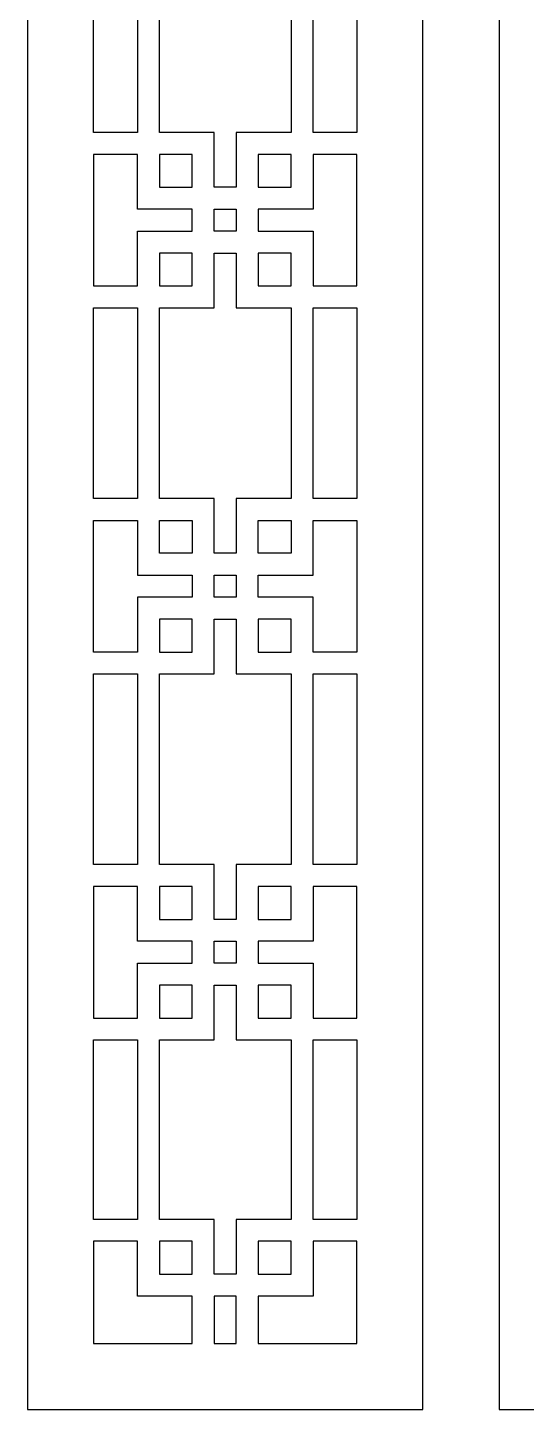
# Model space of a CAD drawing. Header units: centimetres. Extents: x 17.3 to 27.5, y -9.5 to 9.5.
# Drawn here: x 17.26 to 20.69, y -9.5 to 0 of the extents above; entities that cross this region are included whole.
import ezdxf

# ---------------------------------------------------------------- set-up
doc = ezdxf.new("R2010")
doc.units = ezdxf.units.CM
doc.header["$MEASUREMENT"] = 0
doc.layers.add('layer 1', color=7, linetype='Continuous')

msp = doc.modelspace()

# ---------------------------------------------------------------- linework, layer by layer
at = {"layer": 'layer 1', "color": 250}
for points, knots in [([(17.26213, -9.50001), (17.26213, -9.50001), (17.26213, 9.49998), (17.26213, 9.49998), (17.26213, 9.49998), (17.26213, 9.49998), (19.97637, 9.49998), (19.97637, 9.49998), (19.97637, 9.49998), (19.97637, 9.49998), (19.97637, -9.50001), (19.97637, -9.50001), (19.97637, -9.50001), (19.97637, -9.50001), (17.26213, -9.50001), (17.26213, -9.50001)], [0, 0, 0, 0, 0.2, 0.2, 0.2, 0.2, 0.4, 0.4, 0.4, 0.4, 0.6, 0.6, 0.6, 0.6, 1, 1, 1, 1]), ([(20.50001, 9.49999), (20.50001, 9.49999), (20.50001, 9.49999), (20.50001, 9.49999), (20.50001, 9.49999), (20.50001, 9.49999), (27.5, 9.49999), (27.5, 9.49999), (27.5, 9.49999), (27.5, 9.49999), (27.5, -9.50001), (27.5, -9.50001), (27.5, -9.50001), (27.5, -9.50001), (20.50001, -9.50001), (20.50001, -9.50001), (20.50001, -9.50001), (20.50001, -9.50001), (20.50001, 9.49999), (20.50001, 9.49999)], [0, 0, 0, 0, 0.1666667, 0.1666667, 0.1666667, 0.1666667, 0.3333333, 0.3333333, 0.3333333, 0.3333333, 0.5, 0.5, 0.5, 0.5, 0.6666667, 0.6666667, 0.6666667, 0.6666667, 1, 1, 1, 1]), ([(18.54384, 0.58997), (18.54384, 0.58997), (18.54384, 0.58997), (18.54384, 0.58997), (18.54384, 0.58997), (18.54384, 0.58997), (18.16685, 0.58997), (18.16685, 0.58997), (18.16685, 0.58997), (18.16685, 0.58997), (18.16685, -0.72053), (18.16685, -0.72053), (18.16685, -0.72053), (18.16685, -0.72053), (18.54384, -0.72053), (18.54384, -0.72053), (18.54384, -0.72053), (18.54384, -0.72053), (18.54384, -1.0975), (18.54384, -1.0975), (18.54384, -1.0975), (18.54384, -1.0975), (18.69464, -1.0975), (18.69464, -1.0975), (18.69464, -1.0975), (18.69464, -1.0975), (18.69464, -0.72053), (18.69464, -0.72053), (18.69464, -0.72053), (18.69464, -0.72053), (19.0716, -0.72053), (19.0716, -0.72053), (19.0716, -0.72053), (19.0716, -0.72053), (19.0716, 0.58997), (19.0716, 0.58997), (19.0716, 0.58997), (19.0716, 0.58997), (18.69464, 0.58997), (18.69464, 0.58997), (18.69464, 0.58997), (18.69464, 0.58997), (18.69464, 0.96694), (18.69464, 0.96694), (18.69464, 0.96694), (18.69464, 0.96694), (18.54384, 0.96694), (18.54384, 0.96694), (18.54384, 0.96694), (18.54384, 0.96694), (18.54384, 0.58997), (18.54384, 0.58997)], [0, 0, 0, 0, 0.0714286, 0.0714286, 0.0714286, 0.0714286, 0.1428571, 0.1428571, 0.1428571, 0.1428571, 0.2142857, 0.2142857, 0.2142857, 0.2142857, 0.2857143, 0.2857143, 0.2857143, 0.2857143, 0.3571429, 0.3571429, 0.3571429, 0.3571429, 0.4285714, 0.4285714, 0.4285714, 0.4285714, 0.5, 0.5, 0.5, 0.5, 0.5714286, 0.5714286, 0.5714286, 0.5714286, 0.6428571, 0.6428571, 0.6428571, 0.6428571, 0.7142857, 0.7142857, 0.7142857, 0.7142857, 0.7857143, 0.7857143, 0.7857143, 0.7857143, 0.8571429, 0.8571429, 0.8571429, 0.8571429, 1, 1, 1, 1]), ([(17.71447, -0.72053), (17.71447, -0.72053), (17.71447, -0.72053), (17.71447, -0.72053), (17.71447, -0.72053), (17.71447, -0.72053), (18.01607, -0.72053), (18.01607, -0.72053), (18.01607, -0.72053), (18.01607, -0.72053), (18.01607, 0.58997), (18.01607, 0.58997), (18.01607, 0.58997), (18.01607, 0.58997), (17.71447, 0.58997), (17.71447, 0.58997), (17.71447, 0.58997), (17.71447, 0.58997), (17.71447, -0.72053), (17.71447, -0.72053)], [0, 0, 0, 0, 0.1666667, 0.1666667, 0.1666667, 0.1666667, 0.3333333, 0.3333333, 0.3333333, 0.3333333, 0.5, 0.5, 0.5, 0.5, 0.6666667, 0.6666667, 0.6666667, 0.6666667, 1, 1, 1, 1]), ([(19.52401, 0.58997), (19.52401, 0.58997), (19.52401, 0.58997), (19.52401, 0.58997), (19.52401, 0.58997), (19.52401, 0.58997), (19.22241, 0.58997), (19.22241, 0.58997), (19.22241, 0.58997), (19.22241, 0.58997), (19.22241, -0.72053), (19.22241, -0.72053), (19.22241, -0.72053), (19.22241, -0.72053), (19.52401, -0.72053), (19.52401, -0.72053), (19.52401, -0.72053), (19.52401, -0.72053), (19.52401, 0.58997), (19.52401, 0.58997)], [0, 0, 0, 0, 0.1666667, 0.1666667, 0.1666667, 0.1666667, 0.3333333, 0.3333333, 0.3333333, 0.3333333, 0.5, 0.5, 0.5, 0.5, 0.6666667, 0.6666667, 0.6666667, 0.6666667, 1, 1, 1, 1]), ([(18.01607, -1.77603), (18.01607, -1.77603), (18.01607, -1.77603), (18.01607, -1.77603), (18.01607, -1.77603), (18.01607, -1.77603), (17.71447, -1.77603), (17.71447, -1.77603), (17.71447, -1.77603), (17.71447, -1.77603), (17.71447, -0.87132), (17.71447, -0.87132), (17.71447, -0.87132), (17.71447, -0.87132), (18.01607, -0.87132), (18.01607, -0.87132), (18.01607, -0.87132), (18.01607, -0.87132), (18.01607, -1.24828), (18.01607, -1.24828), (18.01607, -1.24828), (18.01607, -1.24828), (18.39303, -1.24828), (18.39303, -1.24828), (18.39303, -1.24828), (18.39303, -1.24828), (18.39303, -1.39907), (18.39303, -1.39907), (18.39303, -1.39907), (18.39303, -1.39907), (18.01607, -1.39907), (18.01607, -1.39907), (18.01607, -1.39907), (18.01607, -1.39907), (18.01607, -1.77603), (18.01607, -1.77603)], [0, 0, 0, 0, 0.1, 0.1, 0.1, 0.1, 0.2, 0.2, 0.2, 0.2, 0.3, 0.3, 0.3, 0.3, 0.4, 0.4, 0.4, 0.4, 0.5, 0.5, 0.5, 0.5, 0.6, 0.6, 0.6, 0.6, 0.7, 0.7, 0.7, 0.7, 0.8, 0.8, 0.8, 0.8, 1, 1, 1, 1]), ([(18.16685, -0.87132), (18.16685, -0.87132), (18.16685, -0.87132), (18.16685, -0.87132), (18.16685, -0.87132), (18.16685, -0.87132), (18.39303, -0.87132), (18.39303, -0.87132), (18.39303, -0.87132), (18.39303, -0.87132), (18.39303, -1.0975), (18.39303, -1.0975), (18.39303, -1.0975), (18.39303, -1.0975), (18.16685, -1.0975), (18.16685, -1.0975), (18.16685, -1.0975), (18.16685, -1.0975), (18.16685, -0.87132), (18.16685, -0.87132)], [0, 0, 0, 0, 0.1666667, 0.1666667, 0.1666667, 0.1666667, 0.3333333, 0.3333333, 0.3333333, 0.3333333, 0.5, 0.5, 0.5, 0.5, 0.6666667, 0.6666667, 0.6666667, 0.6666667, 1, 1, 1, 1]), ([(19.52401, -1.77603), (19.52401, -1.77603), (19.52401, -1.77603), (19.52401, -1.77603), (19.52401, -1.77603), (19.52401, -1.77603), (19.22241, -1.77603), (19.22241, -1.77603), (19.22241, -1.77603), (19.22241, -1.77603), (19.22241, -1.39907), (19.22241, -1.39907), (19.22241, -1.39907), (19.22241, -1.39907), (18.84544, -1.39907), (18.84544, -1.39907), (18.84544, -1.39907), (18.84544, -1.39907), (18.84544, -1.24828), (18.84544, -1.24828), (18.84544, -1.24828), (18.84544, -1.24828), (19.22241, -1.24828), (19.22241, -1.24828), (19.22241, -1.24828), (19.22241, -1.24828), (19.22241, -0.87132), (19.22241, -0.87132), (19.22241, -0.87132), (19.22241, -0.87132), (19.52401, -0.87132), (19.52401, -0.87132), (19.52401, -0.87132), (19.52401, -0.87132), (19.52401, -1.77603), (19.52401, -1.77603)], [0, 0, 0, 0, 0.1, 0.1, 0.1, 0.1, 0.2, 0.2, 0.2, 0.2, 0.3, 0.3, 0.3, 0.3, 0.4, 0.4, 0.4, 0.4, 0.5, 0.5, 0.5, 0.5, 0.6, 0.6, 0.6, 0.6, 0.7, 0.7, 0.7, 0.7, 0.8, 0.8, 0.8, 0.8, 1, 1, 1, 1]), ([(18.84544, -1.0975), (18.84544, -1.0975), (18.84544, -1.0975), (18.84544, -1.0975), (18.84544, -1.0975), (18.84544, -1.0975), (18.84544, -0.87132), (18.84544, -0.87132), (18.84544, -0.87132), (18.84544, -0.87132), (19.0716, -0.87132), (19.0716, -0.87132), (19.0716, -0.87132), (19.0716, -0.87132), (19.0716, -1.0975), (19.0716, -1.0975), (19.0716, -1.0975), (19.0716, -1.0975), (18.84544, -1.0975), (18.84544, -1.0975)], [0, 0, 0, 0, 0.1666667, 0.1666667, 0.1666667, 0.1666667, 0.3333333, 0.3333333, 0.3333333, 0.3333333, 0.5, 0.5, 0.5, 0.5, 0.6666667, 0.6666667, 0.6666667, 0.6666667, 1, 1, 1, 1]), ([(18.54384, -1.24828), (18.54384, -1.24828), (18.54384, -1.24828), (18.54384, -1.24828), (18.54384, -1.24828), (18.54384, -1.24828), (18.54384, -1.39907), (18.54384, -1.39907), (18.54384, -1.39907), (18.54384, -1.39907), (18.69464, -1.39907), (18.69464, -1.39907), (18.69464, -1.39907), (18.69464, -1.39907), (18.69464, -1.24828), (18.69464, -1.24828), (18.69464, -1.24828), (18.69464, -1.24828), (18.54384, -1.24828), (18.54384, -1.24828)], [0, 0, 0, 0, 0.1666667, 0.1666667, 0.1666667, 0.1666667, 0.3333333, 0.3333333, 0.3333333, 0.3333333, 0.5, 0.5, 0.5, 0.5, 0.6666667, 0.6666667, 0.6666667, 0.6666667, 1, 1, 1, 1]), ([(18.39303, -1.77603), (18.39303, -1.77603), (18.39303, -1.77603), (18.39303, -1.77603), (18.39303, -1.77603), (18.39303, -1.77603), (18.16685, -1.77603), (18.16685, -1.77603), (18.16685, -1.77603), (18.16685, -1.77603), (18.16685, -1.54985), (18.16685, -1.54985), (18.16685, -1.54985), (18.16685, -1.54985), (18.39303, -1.54985), (18.39303, -1.54985), (18.39303, -1.54985), (18.39303, -1.54985), (18.39303, -1.77603), (18.39303, -1.77603)], [0, 0, 0, 0, 0.1666667, 0.1666667, 0.1666667, 0.1666667, 0.3333333, 0.3333333, 0.3333333, 0.3333333, 0.5, 0.5, 0.5, 0.5, 0.6666667, 0.6666667, 0.6666667, 0.6666667, 1, 1, 1, 1]), ([(18.54384, -1.92683), (18.54384, -1.92683), (18.54384, -1.92683), (18.54384, -1.92683), (18.54384, -1.92683), (18.54384, -1.92683), (18.16685, -1.92683), (18.16685, -1.92683), (18.16685, -1.92683), (18.16685, -1.92683), (18.16685, -3.23732), (18.16685, -3.23732), (18.16685, -3.23732), (18.16685, -3.23732), (18.54384, -3.23732), (18.54384, -3.23732), (18.54384, -3.23732), (18.54384, -3.23732), (18.54384, -3.61429), (18.54384, -3.61429), (18.54384, -3.61429), (18.54384, -3.61429), (18.69464, -3.61429), (18.69464, -3.61429), (18.69464, -3.61429), (18.69464, -3.61429), (18.69464, -3.23732), (18.69464, -3.23732), (18.69464, -3.23732), (18.69464, -3.23732), (19.0716, -3.23732), (19.0716, -3.23732), (19.0716, -3.23732), (19.0716, -3.23732), (19.0716, -1.92683), (19.0716, -1.92683), (19.0716, -1.92683), (19.0716, -1.92683), (18.69464, -1.92683), (18.69464, -1.92683), (18.69464, -1.92683), (18.69464, -1.92683), (18.69464, -1.54985), (18.69464, -1.54985), (18.69464, -1.54985), (18.69464, -1.54985), (18.54384, -1.54985), (18.54384, -1.54985), (18.54384, -1.54985), (18.54384, -1.54985), (18.54384, -1.92683), (18.54384, -1.92683)], [0, 0, 0, 0, 0.0714286, 0.0714286, 0.0714286, 0.0714286, 0.1428571, 0.1428571, 0.1428571, 0.1428571, 0.2142857, 0.2142857, 0.2142857, 0.2142857, 0.2857143, 0.2857143, 0.2857143, 0.2857143, 0.3571429, 0.3571429, 0.3571429, 0.3571429, 0.4285714, 0.4285714, 0.4285714, 0.4285714, 0.5, 0.5, 0.5, 0.5, 0.5714286, 0.5714286, 0.5714286, 0.5714286, 0.6428571, 0.6428571, 0.6428571, 0.6428571, 0.7142857, 0.7142857, 0.7142857, 0.7142857, 0.7857143, 0.7857143, 0.7857143, 0.7857143, 0.8571429, 0.8571429, 0.8571429, 0.8571429, 1, 1, 1, 1]), ([(19.0716, -1.77603), (19.0716, -1.77603), (19.0716, -1.77603), (19.0716, -1.77603), (19.0716, -1.77603), (19.0716, -1.77603), (18.84544, -1.77603), (18.84544, -1.77603), (18.84544, -1.77603), (18.84544, -1.77603), (18.84544, -1.54985), (18.84544, -1.54985), (18.84544, -1.54985), (18.84544, -1.54985), (19.0716, -1.54985), (19.0716, -1.54985), (19.0716, -1.54985), (19.0716, -1.54985), (19.0716, -1.77603), (19.0716, -1.77603)], [0, 0, 0, 0, 0.1666667, 0.1666667, 0.1666667, 0.1666667, 0.3333333, 0.3333333, 0.3333333, 0.3333333, 0.5, 0.5, 0.5, 0.5, 0.6666667, 0.6666667, 0.6666667, 0.6666667, 1, 1, 1, 1]), ([(17.71447, -3.23732), (17.71447, -3.23732), (17.71447, -3.23732), (17.71447, -3.23732), (17.71447, -3.23732), (17.71447, -3.23732), (18.01607, -3.23732), (18.01607, -3.23732), (18.01607, -3.23732), (18.01607, -3.23732), (18.01607, -1.92683), (18.01607, -1.92683), (18.01607, -1.92683), (18.01607, -1.92683), (17.71447, -1.92683), (17.71447, -1.92683), (17.71447, -1.92683), (17.71447, -1.92683), (17.71447, -3.23732), (17.71447, -3.23732)], [0, 0, 0, 0, 0.1666667, 0.1666667, 0.1666667, 0.1666667, 0.3333333, 0.3333333, 0.3333333, 0.3333333, 0.5, 0.5, 0.5, 0.5, 0.6666667, 0.6666667, 0.6666667, 0.6666667, 1, 1, 1, 1]), ([(19.52401, -1.92683), (19.52401, -1.92683), (19.52401, -1.92683), (19.52401, -1.92683), (19.52401, -1.92683), (19.52401, -1.92683), (19.22241, -1.92683), (19.22241, -1.92683), (19.22241, -1.92683), (19.22241, -1.92683), (19.22241, -3.23732), (19.22241, -3.23732), (19.22241, -3.23732), (19.22241, -3.23732), (19.52401, -3.23732), (19.52401, -3.23732), (19.52401, -3.23732), (19.52401, -3.23732), (19.52401, -1.92683), (19.52401, -1.92683)], [0, 0, 0, 0, 0.1666667, 0.1666667, 0.1666667, 0.1666667, 0.3333333, 0.3333333, 0.3333333, 0.3333333, 0.5, 0.5, 0.5, 0.5, 0.6666667, 0.6666667, 0.6666667, 0.6666667, 1, 1, 1, 1]), ([(18.39303, -3.76509), (18.39303, -3.76509), (18.39303, -3.76509), (18.39303, -3.76509), (18.39303, -3.76509), (18.39303, -3.76509), (18.01607, -3.76509), (18.01607, -3.76509), (18.01607, -3.76509), (18.01607, -3.76509), (18.01607, -3.3881), (18.01607, -3.3881), (18.01607, -3.3881), (18.01607, -3.3881), (17.71447, -3.3881), (17.71447, -3.3881), (17.71447, -3.3881), (17.71447, -3.3881), (17.71447, -4.29283), (17.71447, -4.29283), (17.71447, -4.29283), (17.71447, -4.29283), (18.01607, -4.29283), (18.01607, -4.29283), (18.01607, -4.29283), (18.01607, -4.29283), (18.01607, -3.91587), (18.01607, -3.91587), (18.01607, -3.91587), (18.01607, -3.91587), (18.39303, -3.91587), (18.39303, -3.91587), (18.39303, -3.91587), (18.39303, -3.91587), (18.39303, -3.76509), (18.39303, -3.76509)], [0, 0, 0, 0, 0.1, 0.1, 0.1, 0.1, 0.2, 0.2, 0.2, 0.2, 0.3, 0.3, 0.3, 0.3, 0.4, 0.4, 0.4, 0.4, 0.5, 0.5, 0.5, 0.5, 0.6, 0.6, 0.6, 0.6, 0.7, 0.7, 0.7, 0.7, 0.8, 0.8, 0.8, 0.8, 1, 1, 1, 1]), ([(18.16685, -3.3881), (18.16685, -3.3881), (18.16685, -3.3881), (18.16685, -3.3881), (18.16685, -3.3881), (18.16685, -3.3881), (18.16685, -3.61429), (18.16685, -3.61429), (18.16685, -3.61429), (18.16685, -3.61429), (18.39303, -3.61429), (18.39303, -3.61429), (18.39303, -3.61429), (18.39303, -3.61429), (18.39303, -3.3881), (18.39303, -3.3881), (18.39303, -3.3881), (18.39303, -3.3881), (18.16685, -3.3881), (18.16685, -3.3881)], [0, 0, 0, 0, 0.1666667, 0.1666667, 0.1666667, 0.1666667, 0.3333333, 0.3333333, 0.3333333, 0.3333333, 0.5, 0.5, 0.5, 0.5, 0.6666667, 0.6666667, 0.6666667, 0.6666667, 1, 1, 1, 1]), ([(19.22241, -3.3881), (19.22241, -3.3881), (19.22241, -3.3881), (19.22241, -3.3881), (19.22241, -3.3881), (19.22241, -3.3881), (19.22241, -3.76509), (19.22241, -3.76509), (19.22241, -3.76509), (19.22241, -3.76509), (18.84544, -3.76509), (18.84544, -3.76509), (18.84544, -3.76509), (18.84544, -3.76509), (18.84544, -3.91587), (18.84544, -3.91587), (18.84544, -3.91587), (18.84544, -3.91587), (19.22241, -3.91587), (19.22241, -3.91587), (19.22241, -3.91587), (19.22241, -3.91587), (19.22241, -4.29283), (19.22241, -4.29283), (19.22241, -4.29283), (19.22241, -4.29283), (19.52401, -4.29283), (19.52401, -4.29283), (19.52401, -4.29283), (19.52401, -4.29283), (19.52401, -3.3881), (19.52401, -3.3881), (19.52401, -3.3881), (19.52401, -3.3881), (19.22241, -3.3881), (19.22241, -3.3881)], [0, 0, 0, 0, 0.1, 0.1, 0.1, 0.1, 0.2, 0.2, 0.2, 0.2, 0.3, 0.3, 0.3, 0.3, 0.4, 0.4, 0.4, 0.4, 0.5, 0.5, 0.5, 0.5, 0.6, 0.6, 0.6, 0.6, 0.7, 0.7, 0.7, 0.7, 0.8, 0.8, 0.8, 0.8, 1, 1, 1, 1]), ([(18.84544, -3.61429), (18.84544, -3.61429), (18.84544, -3.61429), (18.84544, -3.61429), (18.84544, -3.61429), (18.84544, -3.61429), (19.0716, -3.61429), (19.0716, -3.61429), (19.0716, -3.61429), (19.0716, -3.61429), (19.0716, -3.3881), (19.0716, -3.3881), (19.0716, -3.3881), (19.0716, -3.3881), (18.84544, -3.3881), (18.84544, -3.3881), (18.84544, -3.3881), (18.84544, -3.3881), (18.84544, -3.61429), (18.84544, -3.61429)], [0, 0, 0, 0, 0.1666667, 0.1666667, 0.1666667, 0.1666667, 0.3333333, 0.3333333, 0.3333333, 0.3333333, 0.5, 0.5, 0.5, 0.5, 0.6666667, 0.6666667, 0.6666667, 0.6666667, 1, 1, 1, 1]), ([(18.69464, -3.76509), (18.69464, -3.76509), (18.69464, -3.76509), (18.69464, -3.76509), (18.69464, -3.76509), (18.69464, -3.76509), (18.54384, -3.76509), (18.54384, -3.76509), (18.54384, -3.76509), (18.54384, -3.76509), (18.54384, -3.91587), (18.54384, -3.91587), (18.54384, -3.91587), (18.54384, -3.91587), (18.69464, -3.91587), (18.69464, -3.91587), (18.69464, -3.91587), (18.69464, -3.91587), (18.69464, -3.76509), (18.69464, -3.76509)], [0, 0, 0, 0, 0.1666667, 0.1666667, 0.1666667, 0.1666667, 0.3333333, 0.3333333, 0.3333333, 0.3333333, 0.5, 0.5, 0.5, 0.5, 0.6666667, 0.6666667, 0.6666667, 0.6666667, 1, 1, 1, 1]), ([(18.39303, -4.29283), (18.39303, -4.29283), (18.39303, -4.29283), (18.39303, -4.29283), (18.39303, -4.29283), (18.39303, -4.29283), (18.16685, -4.29283), (18.16685, -4.29283), (18.16685, -4.29283), (18.16685, -4.29283), (18.16685, -4.06665), (18.16685, -4.06665), (18.16685, -4.06665), (18.16685, -4.06665), (18.39303, -4.06665), (18.39303, -4.06665), (18.39303, -4.06665), (18.39303, -4.06665), (18.39303, -4.29283), (18.39303, -4.29283)], [0, 0, 0, 0, 0.1666667, 0.1666667, 0.1666667, 0.1666667, 0.3333333, 0.3333333, 0.3333333, 0.3333333, 0.5, 0.5, 0.5, 0.5, 0.6666667, 0.6666667, 0.6666667, 0.6666667, 1, 1, 1, 1]), ([(18.54384, -4.44364), (18.54384, -4.44364), (18.54384, -4.44364), (18.54384, -4.44364), (18.54384, -4.44364), (18.54384, -4.44364), (18.16685, -4.44364), (18.16685, -4.44364), (18.16685, -4.44364), (18.16685, -4.44364), (18.16685, -5.75413), (18.16685, -5.75413), (18.16685, -5.75413), (18.16685, -5.75413), (18.54384, -5.75413), (18.54384, -5.75413), (18.54384, -5.75413), (18.54384, -5.75413), (18.54384, -6.13109), (18.54384, -6.13109), (18.54384, -6.13109), (18.54384, -6.13109), (18.69464, -6.13109), (18.69464, -6.13109), (18.69464, -6.13109), (18.69464, -6.13109), (18.69464, -5.75413), (18.69464, -5.75413), (18.69464, -5.75413), (18.69464, -5.75413), (19.0716, -5.75413), (19.0716, -5.75413), (19.0716, -5.75413), (19.0716, -5.75413), (19.0716, -4.44364), (19.0716, -4.44364), (19.0716, -4.44364), (19.0716, -4.44364), (18.69464, -4.44364), (18.69464, -4.44364), (18.69464, -4.44364), (18.69464, -4.44364), (18.69464, -4.06665), (18.69464, -4.06665), (18.69464, -4.06665), (18.69464, -4.06665), (18.54384, -4.06665), (18.54384, -4.06665), (18.54384, -4.06665), (18.54384, -4.06665), (18.54384, -4.44364), (18.54384, -4.44364)], [0, 0, 0, 0, 0.0714286, 0.0714286, 0.0714286, 0.0714286, 0.1428571, 0.1428571, 0.1428571, 0.1428571, 0.2142857, 0.2142857, 0.2142857, 0.2142857, 0.2857143, 0.2857143, 0.2857143, 0.2857143, 0.3571429, 0.3571429, 0.3571429, 0.3571429, 0.4285714, 0.4285714, 0.4285714, 0.4285714, 0.5, 0.5, 0.5, 0.5, 0.5714286, 0.5714286, 0.5714286, 0.5714286, 0.6428571, 0.6428571, 0.6428571, 0.6428571, 0.7142857, 0.7142857, 0.7142857, 0.7142857, 0.7857143, 0.7857143, 0.7857143, 0.7857143, 0.8571429, 0.8571429, 0.8571429, 0.8571429, 1, 1, 1, 1]), ([(19.0716, -4.29283), (19.0716, -4.29283), (19.0716, -4.29283), (19.0716, -4.29283), (19.0716, -4.29283), (19.0716, -4.29283), (18.84544, -4.29283), (18.84544, -4.29283), (18.84544, -4.29283), (18.84544, -4.29283), (18.84544, -4.06665), (18.84544, -4.06665), (18.84544, -4.06665), (18.84544, -4.06665), (19.0716, -4.06665), (19.0716, -4.06665), (19.0716, -4.06665), (19.0716, -4.06665), (19.0716, -4.29283), (19.0716, -4.29283)], [0, 0, 0, 0, 0.1666667, 0.1666667, 0.1666667, 0.1666667, 0.3333333, 0.3333333, 0.3333333, 0.3333333, 0.5, 0.5, 0.5, 0.5, 0.6666667, 0.6666667, 0.6666667, 0.6666667, 1, 1, 1, 1]), ([(17.71447, -5.75413), (17.71447, -5.75413), (17.71447, -5.75413), (17.71447, -5.75413), (17.71447, -5.75413), (17.71447, -5.75413), (18.01607, -5.75413), (18.01607, -5.75413), (18.01607, -5.75413), (18.01607, -5.75413), (18.01607, -4.44364), (18.01607, -4.44364), (18.01607, -4.44364), (18.01607, -4.44364), (17.71447, -4.44364), (17.71447, -4.44364), (17.71447, -4.44364), (17.71447, -4.44364), (17.71447, -5.75413), (17.71447, -5.75413)], [0, 0, 0, 0, 0.1666667, 0.1666667, 0.1666667, 0.1666667, 0.3333333, 0.3333333, 0.3333333, 0.3333333, 0.5, 0.5, 0.5, 0.5, 0.6666667, 0.6666667, 0.6666667, 0.6666667, 1, 1, 1, 1]), ([(19.52401, -4.44364), (19.52401, -4.44364), (19.52401, -4.44364), (19.52401, -4.44364), (19.52401, -4.44364), (19.52401, -4.44364), (19.22241, -4.44364), (19.22241, -4.44364), (19.22241, -4.44364), (19.22241, -4.44364), (19.22241, -5.75413), (19.22241, -5.75413), (19.22241, -5.75413), (19.22241, -5.75413), (19.52401, -5.75413), (19.52401, -5.75413), (19.52401, -5.75413), (19.52401, -5.75413), (19.52401, -4.44364), (19.52401, -4.44364)], [0, 0, 0, 0, 0.1666667, 0.1666667, 0.1666667, 0.1666667, 0.3333333, 0.3333333, 0.3333333, 0.3333333, 0.5, 0.5, 0.5, 0.5, 0.6666667, 0.6666667, 0.6666667, 0.6666667, 1, 1, 1, 1]), ([(18.01607, -6.80963), (18.01607, -6.80963), (18.01607, -6.80963), (18.01607, -6.80963), (18.01607, -6.80963), (18.01607, -6.80963), (17.71447, -6.80963), (17.71447, -6.80963), (17.71447, -6.80963), (17.71447, -6.80963), (17.71447, -5.90491), (17.71447, -5.90491), (17.71447, -5.90491), (17.71447, -5.90491), (18.01607, -5.90491), (18.01607, -5.90491), (18.01607, -5.90491), (18.01607, -5.90491), (18.01607, -6.28186), (18.01607, -6.28186), (18.01607, -6.28186), (18.01607, -6.28186), (18.39303, -6.28186), (18.39303, -6.28186), (18.39303, -6.28186), (18.39303, -6.28186), (18.39303, -6.43267), (18.39303, -6.43267), (18.39303, -6.43267), (18.39303, -6.43267), (18.01607, -6.43267), (18.01607, -6.43267), (18.01607, -6.43267), (18.01607, -6.43267), (18.01607, -6.80963), (18.01607, -6.80963)], [0, 0, 0, 0, 0.1, 0.1, 0.1, 0.1, 0.2, 0.2, 0.2, 0.2, 0.3, 0.3, 0.3, 0.3, 0.4, 0.4, 0.4, 0.4, 0.5, 0.5, 0.5, 0.5, 0.6, 0.6, 0.6, 0.6, 0.7, 0.7, 0.7, 0.7, 0.8, 0.8, 0.8, 0.8, 1, 1, 1, 1]), ([(18.16685, -6.13109), (18.16685, -6.13109), (18.16685, -6.13109), (18.16685, -6.13109), (18.16685, -6.13109), (18.16685, -6.13109), (18.16685, -5.90491), (18.16685, -5.90491), (18.16685, -5.90491), (18.16685, -5.90491), (18.39303, -5.90491), (18.39303, -5.90491), (18.39303, -5.90491), (18.39303, -5.90491), (18.39303, -6.13109), (18.39303, -6.13109), (18.39303, -6.13109), (18.39303, -6.13109), (18.16685, -6.13109), (18.16685, -6.13109)], [0, 0, 0, 0, 0.1666667, 0.1666667, 0.1666667, 0.1666667, 0.3333333, 0.3333333, 0.3333333, 0.3333333, 0.5, 0.5, 0.5, 0.5, 0.6666667, 0.6666667, 0.6666667, 0.6666667, 1, 1, 1, 1]), ([(19.0716, -5.90491), (19.0716, -5.90491), (19.0716, -5.90491), (19.0716, -5.90491), (19.0716, -5.90491), (19.0716, -5.90491), (19.0716, -6.13109), (19.0716, -6.13109), (19.0716, -6.13109), (19.0716, -6.13109), (18.84544, -6.13109), (18.84544, -6.13109), (18.84544, -6.13109), (18.84544, -6.13109), (18.84544, -5.90491), (18.84544, -5.90491), (18.84544, -5.90491), (18.84544, -5.90491), (19.0716, -5.90491), (19.0716, -5.90491)], [0, 0, 0, 0, 0.1666667, 0.1666667, 0.1666667, 0.1666667, 0.3333333, 0.3333333, 0.3333333, 0.3333333, 0.5, 0.5, 0.5, 0.5, 0.6666667, 0.6666667, 0.6666667, 0.6666667, 1, 1, 1, 1]), ([(19.52401, -6.80963), (19.52401, -6.80963), (19.52401, -6.80963), (19.52401, -6.80963), (19.52401, -6.80963), (19.52401, -6.80963), (19.22241, -6.80963), (19.22241, -6.80963), (19.22241, -6.80963), (19.22241, -6.80963), (19.22241, -6.43267), (19.22241, -6.43267), (19.22241, -6.43267), (19.22241, -6.43267), (18.84544, -6.43267), (18.84544, -6.43267), (18.84544, -6.43267), (18.84544, -6.43267), (18.84544, -6.28186), (18.84544, -6.28186), (18.84544, -6.28186), (18.84544, -6.28186), (19.22241, -6.28186), (19.22241, -6.28186), (19.22241, -6.28186), (19.22241, -6.28186), (19.22241, -5.90491), (19.22241, -5.90491), (19.22241, -5.90491), (19.22241, -5.90491), (19.52401, -5.90491), (19.52401, -5.90491), (19.52401, -5.90491), (19.52401, -5.90491), (19.52401, -6.80963), (19.52401, -6.80963)], [0, 0, 0, 0, 0.1, 0.1, 0.1, 0.1, 0.2, 0.2, 0.2, 0.2, 0.3, 0.3, 0.3, 0.3, 0.4, 0.4, 0.4, 0.4, 0.5, 0.5, 0.5, 0.5, 0.6, 0.6, 0.6, 0.6, 0.7, 0.7, 0.7, 0.7, 0.8, 0.8, 0.8, 0.8, 1, 1, 1, 1]), ([(18.54384, -6.28186), (18.54384, -6.28186), (18.54384, -6.28186), (18.54384, -6.28186), (18.54384, -6.28186), (18.54384, -6.28186), (18.54384, -6.43267), (18.54384, -6.43267), (18.54384, -6.43267), (18.54384, -6.43267), (18.69464, -6.43267), (18.69464, -6.43267), (18.69464, -6.43267), (18.69464, -6.43267), (18.69464, -6.28186), (18.69464, -6.28186), (18.69464, -6.28186), (18.69464, -6.28186), (18.54384, -6.28186), (18.54384, -6.28186)], [0, 0, 0, 0, 0.1666667, 0.1666667, 0.1666667, 0.1666667, 0.3333333, 0.3333333, 0.3333333, 0.3333333, 0.5, 0.5, 0.5, 0.5, 0.6666667, 0.6666667, 0.6666667, 0.6666667, 1, 1, 1, 1]), ([(18.39303, -6.80963), (18.39303, -6.80963), (18.39303, -6.80963), (18.39303, -6.80963), (18.39303, -6.80963), (18.39303, -6.80963), (18.16685, -6.80963), (18.16685, -6.80963), (18.16685, -6.80963), (18.16685, -6.80963), (18.16685, -6.58345), (18.16685, -6.58345), (18.16685, -6.58345), (18.16685, -6.58345), (18.39303, -6.58345), (18.39303, -6.58345), (18.39303, -6.58345), (18.39303, -6.58345), (18.39303, -6.80963), (18.39303, -6.80963)], [0, 0, 0, 0, 0.1666667, 0.1666667, 0.1666667, 0.1666667, 0.3333333, 0.3333333, 0.3333333, 0.3333333, 0.5, 0.5, 0.5, 0.5, 0.6666667, 0.6666667, 0.6666667, 0.6666667, 1, 1, 1, 1]), ([(18.54384, -6.96041), (18.54384, -6.96041), (18.54384, -6.96041), (18.54384, -6.96041), (18.54384, -6.96041), (18.54384, -6.96041), (18.16685, -6.96041), (18.16685, -6.96041), (18.16685, -6.96041), (18.16685, -6.96041), (18.16685, -8.19371), (18.16685, -8.19371), (18.16685, -8.19371), (18.16685, -8.19371), (18.54384, -8.19371), (18.54384, -8.19371), (18.54384, -8.19371), (18.54384, -8.19371), (18.54384, -8.57068), (18.54384, -8.57068), (18.54384, -8.57068), (18.54384, -8.57068), (18.69464, -8.57068), (18.69464, -8.57068), (18.69464, -8.57068), (18.69464, -8.57068), (18.69464, -8.19371), (18.69464, -8.19371), (18.69464, -8.19371), (18.69464, -8.19371), (19.0716, -8.19371), (19.0716, -8.19371), (19.0716, -8.19371), (19.0716, -8.19371), (19.0716, -6.96041), (19.0716, -6.96041), (19.0716, -6.96041), (19.0716, -6.96041), (18.69464, -6.96041), (18.69464, -6.96041), (18.69464, -6.96041), (18.69464, -6.96041), (18.69464, -6.58345), (18.69464, -6.58345), (18.69464, -6.58345), (18.69464, -6.58345), (18.54384, -6.58345), (18.54384, -6.58345), (18.54384, -6.58345), (18.54384, -6.58345), (18.54384, -6.96041), (18.54384, -6.96041)], [0, 0, 0, 0, 0.0714286, 0.0714286, 0.0714286, 0.0714286, 0.1428571, 0.1428571, 0.1428571, 0.1428571, 0.2142857, 0.2142857, 0.2142857, 0.2142857, 0.2857143, 0.2857143, 0.2857143, 0.2857143, 0.3571429, 0.3571429, 0.3571429, 0.3571429, 0.4285714, 0.4285714, 0.4285714, 0.4285714, 0.5, 0.5, 0.5, 0.5, 0.5714286, 0.5714286, 0.5714286, 0.5714286, 0.6428571, 0.6428571, 0.6428571, 0.6428571, 0.7142857, 0.7142857, 0.7142857, 0.7142857, 0.7857143, 0.7857143, 0.7857143, 0.7857143, 0.8571429, 0.8571429, 0.8571429, 0.8571429, 1, 1, 1, 1]), ([(19.0716, -6.80963), (19.0716, -6.80963), (19.0716, -6.80963), (19.0716, -6.80963), (19.0716, -6.80963), (19.0716, -6.80963), (18.84544, -6.80963), (18.84544, -6.80963), (18.84544, -6.80963), (18.84544, -6.80963), (18.84544, -6.58345), (18.84544, -6.58345), (18.84544, -6.58345), (18.84544, -6.58345), (19.0716, -6.58345), (19.0716, -6.58345), (19.0716, -6.58345), (19.0716, -6.58345), (19.0716, -6.80963), (19.0716, -6.80963)], [0, 0, 0, 0, 0.1666667, 0.1666667, 0.1666667, 0.1666667, 0.3333333, 0.3333333, 0.3333333, 0.3333333, 0.5, 0.5, 0.5, 0.5, 0.6666667, 0.6666667, 0.6666667, 0.6666667, 1, 1, 1, 1]), ([(17.71447, -8.19371), (17.71447, -8.19371), (17.71447, -8.19371), (17.71447, -8.19371), (17.71447, -8.19371), (17.71447, -8.19371), (18.01607, -8.19371), (18.01607, -8.19371), (18.01607, -8.19371), (18.01607, -8.19371), (18.01607, -6.96041), (18.01607, -6.96041), (18.01607, -6.96041), (18.01607, -6.96041), (17.71447, -6.96041), (17.71447, -6.96041), (17.71447, -6.96041), (17.71447, -6.96041), (17.71447, -8.19371), (17.71447, -8.19371)], [0, 0, 0, 0, 0.1666667, 0.1666667, 0.1666667, 0.1666667, 0.3333333, 0.3333333, 0.3333333, 0.3333333, 0.5, 0.5, 0.5, 0.5, 0.6666667, 0.6666667, 0.6666667, 0.6666667, 1, 1, 1, 1]), ([(19.52401, -6.96041), (19.52401, -6.96041), (19.52401, -6.96041), (19.52401, -6.96041), (19.52401, -6.96041), (19.52401, -6.96041), (19.22241, -6.96041), (19.22241, -6.96041), (19.22241, -6.96041), (19.22241, -6.96041), (19.22241, -8.19371), (19.22241, -8.19371), (19.22241, -8.19371), (19.22241, -8.19371), (19.52401, -8.19371), (19.52401, -8.19371), (19.52401, -8.19371), (19.52401, -8.19371), (19.52401, -6.96041), (19.52401, -6.96041)], [0, 0, 0, 0, 0.1666667, 0.1666667, 0.1666667, 0.1666667, 0.3333333, 0.3333333, 0.3333333, 0.3333333, 0.5, 0.5, 0.5, 0.5, 0.6666667, 0.6666667, 0.6666667, 0.6666667, 1, 1, 1, 1]), ([(18.39303, -9.04763), (18.39303, -9.04763), (18.39303, -9.04763), (18.39303, -9.04763), (18.39303, -9.04763), (18.39303, -9.04763), (17.71447, -9.04763), (17.71447, -9.04763), (17.71447, -9.04763), (17.71447, -9.04763), (17.71447, -8.34449), (17.71447, -8.34449), (17.71447, -8.34449), (17.71447, -8.34449), (18.01607, -8.34449), (18.01607, -8.34449), (18.01607, -8.34449), (18.01607, -8.34449), (18.01607, -8.72148), (18.01607, -8.72148), (18.01607, -8.72148), (18.01607, -8.72148), (18.39303, -8.72148), (18.39303, -8.72148), (18.39303, -8.72148), (18.39303, -8.72148), (18.39303, -9.04763), (18.39303, -9.04763)], [0, 0, 0, 0, 0.125, 0.125, 0.125, 0.125, 0.25, 0.25, 0.25, 0.25, 0.375, 0.375, 0.375, 0.375, 0.5, 0.5, 0.5, 0.5, 0.625, 0.625, 0.625, 0.625, 0.75, 0.75, 0.75, 0.75, 1, 1, 1, 1]), ([(18.16685, -8.34449), (18.16685, -8.34449), (18.16685, -8.34449), (18.16685, -8.34449), (18.16685, -8.34449), (18.16685, -8.34449), (18.39303, -8.34449), (18.39303, -8.34449), (18.39303, -8.34449), (18.39303, -8.34449), (18.39303, -8.57068), (18.39303, -8.57068), (18.39303, -8.57068), (18.39303, -8.57068), (18.16685, -8.57068), (18.16685, -8.57068), (18.16685, -8.57068), (18.16685, -8.57068), (18.16685, -8.34449), (18.16685, -8.34449)], [0, 0, 0, 0, 0.1666667, 0.1666667, 0.1666667, 0.1666667, 0.3333333, 0.3333333, 0.3333333, 0.3333333, 0.5, 0.5, 0.5, 0.5, 0.6666667, 0.6666667, 0.6666667, 0.6666667, 1, 1, 1, 1]), ([(18.84544, -8.57068), (18.84544, -8.57068), (18.84544, -8.57068), (18.84544, -8.57068), (18.84544, -8.57068), (18.84544, -8.57068), (18.84544, -8.34449), (18.84544, -8.34449), (18.84544, -8.34449), (18.84544, -8.34449), (19.0716, -8.34449), (19.0716, -8.34449), (19.0716, -8.34449), (19.0716, -8.34449), (19.0716, -8.57068), (19.0716, -8.57068), (19.0716, -8.57068), (19.0716, -8.57068), (18.84544, -8.57068), (18.84544, -8.57068)], [0, 0, 0, 0, 0.1666667, 0.1666667, 0.1666667, 0.1666667, 0.3333333, 0.3333333, 0.3333333, 0.3333333, 0.5, 0.5, 0.5, 0.5, 0.6666667, 0.6666667, 0.6666667, 0.6666667, 1, 1, 1, 1]), ([(19.52401, -9.04763), (19.52401, -9.04763), (19.52401, -9.04763), (19.52401, -9.04763), (19.52401, -9.04763), (19.52401, -9.04763), (18.84544, -9.04763), (18.84544, -9.04763), (18.84544, -9.04763), (18.84544, -9.04763), (18.84544, -8.72148), (18.84544, -8.72148), (18.84544, -8.72148), (18.84544, -8.72148), (19.22241, -8.72148), (19.22241, -8.72148), (19.22241, -8.72148), (19.22241, -8.72148), (19.22241, -8.34449), (19.22241, -8.34449), (19.22241, -8.34449), (19.22241, -8.34449), (19.52401, -8.34449), (19.52401, -8.34449), (19.52401, -8.34449), (19.52401, -8.34449), (19.52401, -9.04763), (19.52401, -9.04763)], [0, 0, 0, 0, 0.125, 0.125, 0.125, 0.125, 0.25, 0.25, 0.25, 0.25, 0.375, 0.375, 0.375, 0.375, 0.5, 0.5, 0.5, 0.5, 0.625, 0.625, 0.625, 0.625, 0.75, 0.75, 0.75, 0.75, 1, 1, 1, 1]), ([(18.69464, -9.04763), (18.69464, -9.04763), (18.69464, -9.04763), (18.69464, -9.04763), (18.69464, -9.04763), (18.69464, -9.04763), (18.54384, -9.04763), (18.54384, -9.04763), (18.54384, -9.04763), (18.54384, -9.04763), (18.54384, -8.72148), (18.54384, -8.72148), (18.54384, -8.72148), (18.54384, -8.72148), (18.69464, -8.72148), (18.69464, -8.72148), (18.69464, -8.72148), (18.69464, -8.72148), (18.69464, -9.04763), (18.69464, -9.04763)], [0, 0, 0, 0, 0.1666667, 0.1666667, 0.1666667, 0.1666667, 0.3333333, 0.3333333, 0.3333333, 0.3333333, 0.5, 0.5, 0.5, 0.5, 0.6666667, 0.6666667, 0.6666667, 0.6666667, 1, 1, 1, 1])]:
    msp.add_open_spline(points, degree=3, knots=knots, dxfattribs=at)

doc.saveas('drawing.dxf')
